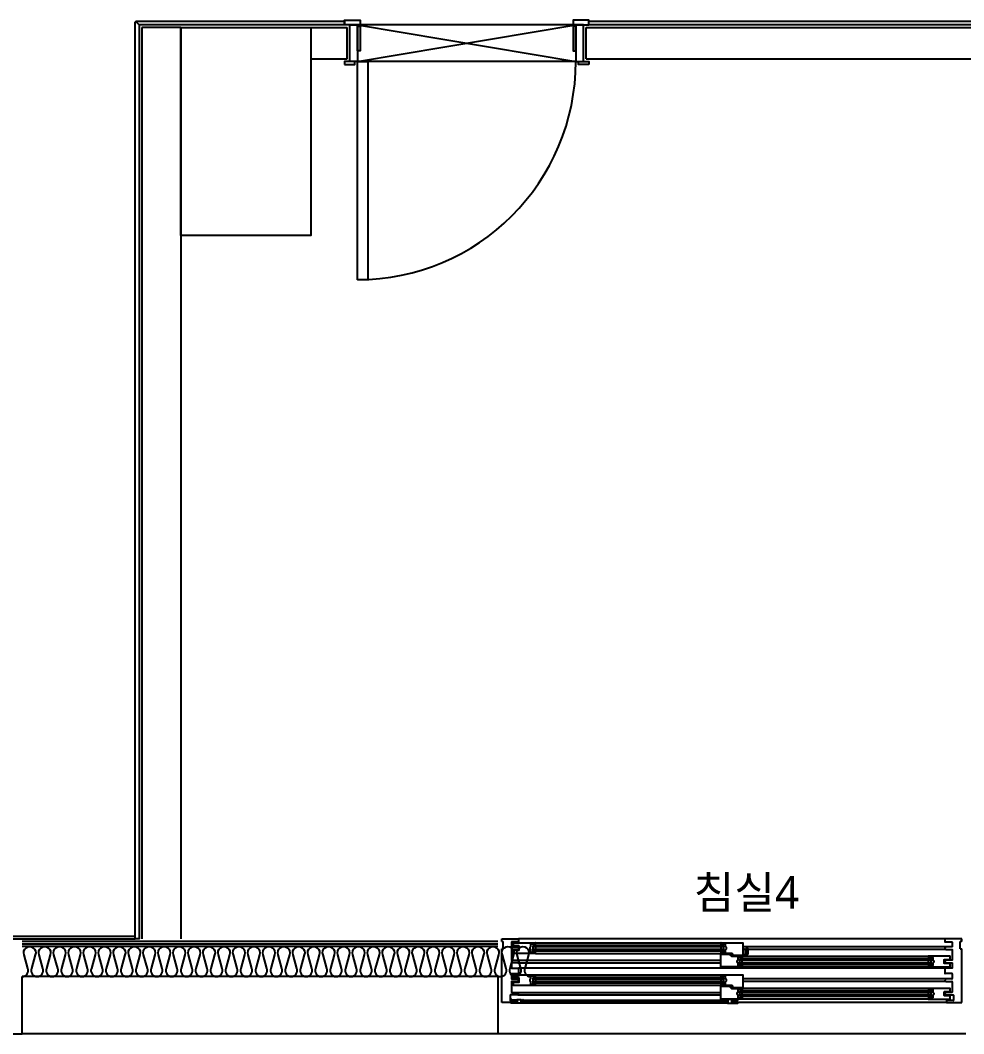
# Model space of a CAD drawing. Header units: millimetres. Extents: x -33000 to 294000, y 0 to 42408.
# Drawn here: x 221214 to 224844, y 11215 to 15113 of the extents above; entities that cross this region are included whole.
import ezdxf
from ezdxf.enums import TextEntityAlignment as Align

# ---------------------------------------------------------------- set-up
doc = ezdxf.new("R2010")
doc.units = ezdxf.units.MM
doc.header["$LTSCALE"] = 50
doc.layers.add('arch', color=8, linetype='Continuous')
doc.layers.add('실명', color=9, linetype='Continuous')
doc.styles.add('FORTELINE', font='malgun.ttf')

# ---------------------------------------------------------------- blocks, each defined once
blk = doc.blocks.new('XR-Unit-Plan$0$XREF-양산 평산동 공동주택-기준층평면도$0$vdf-245')
for p, q in [((34.5, 0), (24.5, 0)), ((-209.5, -7), (-209.5, -65)), ((-202.5, -6), (-208.5, -6)), ((-201.5, -32), (-201.5, -7)), ((-181.5, -33), (-200.5, -33)), ((-180.5, -3.5), (-180.5, -32)), ((-179.4, -3), (-180, -3)), ((-171, -3), (-171.6, -3)), ((-170.5, -27), (-170.5, -3.5)), ((-129.5, -28), (-169.5, -28)), ((-128.5, -3.5), (-128.5, -27)), ((-127.4, -3), (-128, -3)), ((-119, -3), (-119.6, -3)), ((-118.5, -27), (-118.5, -3.5)), ((-99, -28), (-117.5, -28)), ((-98, -27), (-98, -1)), ((23.5, -1), (23.5, -27)), ((35.5, -65), (35.5, -1)), ((-209.5, -65), (-2.5, -65)), ((-2.5, -59), (-2.5, -65)), ((-2.5, -59), (25.5, -59)), ((25.5, -65), (25.5, -59)), ((25.5, -65), (35.5, -65))]:
    blk.add_line(p, q)
for points in [[(-77.5, -27), (-77.5, -1, 0.414214), (-78.5, 0), (-97, 0)], [(-47, -27), (-47, -3.5, 0.414214), (-47.5, -3), (-48.1, -3, -0.341999), (-49.1, -2.2, 0.774597), (-54.9, -2.2, -0.341999), (-55.9, -3), (-56.5, -3, 0.414214), (-57, -3.5), (-57, -27, -0.414214), (-58, -28), (-76.5, -28, -0.414214), (-77.5, -27)], [(5, -27), (5, -3.5, 0.414214), (4.5, -3), (3.9, -3, -0.341999), (2.9, -2.2, 0.774597), (-2.9, -2.2, -0.341999), (-3.9, -3), (-4.5, -3, 0.414214), (-5, -3.5), (-5, -27)], [(-46, -28, -0.414214), (-47, -27)], [(-5, -27, -0.414214), (-6, -28), (-46, -28)], [(22.5, -28), (6, -28, -0.414214), (5, -27)]]:
    blk.add_lwpolyline(points, format="xyb")
for centre, radius, start, end in [((-175.5, -3), 3, 14.4775, 165.5225), ((-123.5, -3), 3, 14.4775, 165.5225), ((-97, -1), 1, 90, 180), ((24.5, -1), 1, 90, 180), ((34.5, -1), 1, 0, 90), ((-208.5, -7), 1, 90, 180), ((-202.5, -7), 1, 0, 90), ((-200.5, -32), 1, 180, 270), ((-181.5, -32), 1, 270, 0), ((-180, -3.5), 0.5, 90, 180), ((-179.4, -2), 1, 270, 345.5225), ((-171.6, -2), 1, 194.4775, 270), ((-171, -3.5), 0.5, 0, 90), ((-169.5, -27), 1, 180, 270), ((-129.5, -27), 1, 270, 0), ((-128, -3.5), 0.5, 90, 180.0003), ((-127.4, -2), 1, 270, 345.5225), ((-119.6, -2), 1, 194.4775, 270), ((-119, -3.5), 0.5, 0, 90), ((-117.5, -27), 1, 180, 270), ((-99, -27), 1, 270, 0), ((22.5, -27), 1, 270, 0)]:
    blk.add_arc(centre, radius, start, end)
blk = doc.blocks.new('XR-Unit-Plan$0$WG-민간-BPW_1800')
for p, q in [((15, 245), (79, 245)), ((15, 235), (15, 245)), ((15, 235), (21, 235)), ((21, 207), (21, 235)), ((1721, 245), (79, 245)), ((80, 244), (80, 234)), ((15, 0), (15, 207)), ((21, 207), (15, 207)), ((79, 233), (53, 233)), ((60, 218), (60, 229.5)), ((136.3, 198), (136.3, 220)), ((869.5, 220), (136.3, 220)), ((869.5, 214), (136.3, 214)), ((869.5, 204), (136.3, 204)), ((869.5, 198), (136.3, 198)), ((143, 222.6), (145.6, 220)), ((143, 195.4), (145.6, 198)), ((144.5, 230), (858, 230)), ((146.3, 204), (146.3, 214)), ((146.3, 204), (146.3, 214)), ((859.5, 222.6), (856.9, 220)), ((859.5, 195.4), (856.9, 198)), ((858, 230), (942, 230)), ((859.5, 229), (858, 229)), ((859.5, 222.5), (859.5, 229)), ((859.5, 204), (859.5, 214)), ((859.5, 204), (859.5, 214)), ((859.5, 190), (859.5, 196.5)), ((864.5, 222), (860, 222)), ((860, 197), (864.5, 197)), ((876, 225), (861, 225)), ((861, 225), (861, 224)), ((861, 195), (861, 194)), ((861.5, 223.5), (864.5, 223.5)), ((864.5, 195.5), (861.5, 195.5)), ((864.5, 223.5), (864.5, 222)), ((864.5, 197), (864.5, 195.5)), ((869.5, 198), (869.5, 220)), ((876.5, 213.8), (876.5, 224.5)), ((876.5, 194.5), (876.5, 204.2)), ((879.7, 211.6), (876.8, 213.4)), ((876.8, 204.6), (879.7, 206.4)), ((880, 206.8), (880, 211.2)), ((942.5, 229.5), (942.5, 181)), ((1723.5, 214.5), (942.5, 214.5)), ((953.4, 204.5), (954.7, 204.5)), ((954.7, 207.4), (954.7, 187.3)), ((960.9, 208.4), (955.7, 208.4)), ((958.9, 188.8), (961.8, 207.2)), ((961.9, 207.4), (961.9, 186.3)), ((1723.5, 204.5), (961.9, 204.5)), ((76.5, 162.5), (857.5, 162.5)), ((144.5, 189), (858, 189)), ((858, 190), (859.5, 190)), ((901.6, 189), (858, 189)), ((861, 194), (876, 194)), ((897, 181.9), (897, 182.1)), ((897.4, 182.5), (906, 183.5)), ((906, 180.5), (897.4, 181.4)), ((906, 185), (901.6, 189)), ((906, 183.5), (906, 185)), ((942, 180.5), (906, 180.5)), ((930.5, 146.5), (930.5, 168.5)), ((1667, 168.5), (930.5, 168.5)), ((1667, 162.5), (930.5, 162.5)), ((940.5, 171.1), (943.1, 168.5)), ((940.5, 152.5), (940.5, 162.5)), ((940.5, 152.5), (940.5, 162.5)), ((942, 178), (1655.5, 178)), ((961, 185.3), (953.4, 185)), ((954.7, 187.3), (954.7, 185)), ((954.7, 187.3), (957, 187.3)), ((1657, 171.1), (1654.4, 168.5)), ((1657, 152.5), (1657, 162.5)), ((1657, 152.5), (1657, 162.5)), ((1667, 146.5), (1667, 168.5)), ((1740, 166), (1740, 177.5)), ((76.5, 152.5), (857.5, 152.5)), ((1721, 132), (79, 132)), ((1667, 152.5), (930.5, 152.5)), ((1667, 146.5), (930.5, 146.5)), ((940.5, 143.9), (943.1, 146.5)), ((1655.5, 137), (942, 137)), ((1657, 143.9), (1654.4, 146.5)), ((52, 110.5), (52, 92)), ((52, 80), (52, 40)), ((53, 111.5), (79, 111.5)), ((53, 91), (76.5, 91)), ((76.5, 81), (53, 81)), ((77, 90.5), (77, 89.9)), ((77, 82.1), (77, 81.5)), ((136.3, 74.5), (136.3, 96.5)), ((869.5, 96.5), (136.3, 96.5)), ((869.5, 90.5), (136.3, 90.5)), ((869.5, 80.5), (136.3, 80.5)), ((143, 99.1), (145.6, 96.5)), ((144.5, 106.5), (858, 106.5)), ((146.3, 80.5), (146.3, 90.5)), ((146.3, 80.5), (146.3, 90.5)), ((859.5, 99.1), (856.9, 96.5)), ((858, 106.5), (942, 106.5)), ((859.5, 105.5), (858, 105.5)), ((859.5, 99), (859.5, 105.5)), ((859.5, 80.5), (859.5, 90.5)), ((859.5, 80.5), (859.5, 90.5)), ((864.5, 98.5), (860, 98.5)), ((876, 101.5), (861, 101.5)), ((861, 101.5), (861, 100.5)), ((861.5, 100), (864.5, 100)), ((864.5, 100), (864.5, 98.5)), ((869.5, 74.5), (869.5, 96.5)), ((876.5, 90.3), (876.5, 101)), ((876.5, 71), (876.5, 80.7)), ((879.7, 88.1), (876.8, 89.9)), ((876.8, 81.1), (879.7, 82.9)), ((880, 83.3), (880, 87.7)), ((942.5, 106), (942.5, 57.5)), ((1723.5, 91), (942.5, 91)), ((1723.5, 81), (942.5, 81)), ((53, 39), (76.5, 39)), ((76.5, 39), (857.5, 39)), ((869.5, 74.5), (136.3, 74.5)), ((143, 71.9), (145.6, 74.5)), ((858, 65.5), (144.5, 65.5)), ((859.5, 71.9), (856.9, 74.5)), ((858, 66.5), (859.5, 66.5)), ((901.6, 65.5), (858, 65.5)), ((859.5, 66.5), (859.5, 73)), ((860, 73.5), (864.5, 73.5)), ((861, 71.5), (861, 70.5)), ((861, 70.5), (876, 70.5)), ((864.5, 72), (861.5, 72)), ((864.5, 73.5), (864.5, 72)), ((897, 58.4), (897, 58.6)), ((897.4, 59), (906, 60)), ((906, 57), (897.4, 57.9)), ((906, 61.5), (901.6, 65.5)), ((906, 60), (906, 61.5)), ((942, 57), (906, 57)), ((930.5, 23), (930.5, 45)), ((1667, 45), (930.5, 45)), ((1667, 39), (930.5, 39)), ((940.5, 47.6), (943.1, 45)), ((940.5, 29), (940.5, 39)), ((1655.5, 54.5), (942, 54.5)), ((1657, 47.6), (1654.4, 45)), ((1657, 29), (1657, 39)), ((1667, 23), (1667, 45)), ((73, 0), (15, 0)), ((47, 28), (47, 9)), ((76.5, 29), (48, 29)), ((48, 8), (73, 8)), ((51, 9.5), (51, 11.5)), ((51.5, 12), (53.5, 12)), ((73.5, 9), (51.5, 9)), ((53.5, 11.2), (52, 11.2)), ((52, 11.2), (52, 10)), ((52, 10), (73.5, 10)), ((53.5, 12), (53.5, 11.2)), ((74, 10.5), (74, 11.5)), ((74, -0.5), (74, 8.5)), ((74, 7), (74, 1)), ((74.5, 12), (88, 12)), ((76.5, 29), (857.5, 29)), ((77, 38.5), (77, 37.9)), ((77, 30.1), (77, 29.5)), ((89, 11), (89, 5.5)), ((96.5, 8), (89, 8)), ((89, 3.5), (89, -1)), ((89.5, 5), (96, 5)), ((96, 4), (89.5, 4)), ((96.5, 5.5), (96.5, 9.5)), ((96.5, -1), (96.5, 3.5)), ((97.5, 9.5), (97.5, -1)), ((876.9, 8), (97.5, 8)), ((876.9, 0), (97.5, 0)), ((876.9, 9.5), (876.9, -1)), ((877.9, 5.5), (877.9, 9.5)), ((885.4, 8), (877.9, 8)), ((877.9, -1), (877.9, 3.5)), ((884.9, 5), (878.4, 5)), ((878.4, 4), (884.9, 4)), ((885.4, 11), (885.4, 5.5)), ((885.4, 3.5), (885.4, -1)), ((899.9, 12), (886.4, 12)), ((900.4, 10.5), (900.4, 11.5)), ((900.4, -0.5), (900.4, 8.5)), ((1727, 0), (900.4, 0)), ((922.4, 10), (900.9, 10)), ((900.9, 9), (922.9, 9)), ((922.9, 12), (920.9, 12)), ((920.9, 12), (920.9, 11.2)), ((920.9, 11.2), (922.4, 11.2)), ((922.4, 11.2), (922.4, 10)), ((923.4, 9.5), (923.4, 11.5)), ((1667, 29), (930.5, 29)), ((1667, 23), (930.5, 23)), ((940.5, 20.4), (943.1, 23)), ((1655.5, 13.5), (942, 13.5)), ((1657, 20.4), (1654.4, 23)), ((51.5, -1), (73.5, -1)), ((90, -2), (51.5, -2)), ((89, -1), (90, -1)), ((881.5, -2), (93, -2)), ((96, -1), (96.5, -1)), ((96.5, -2), (96, -2)), ((878.4, -1), (877.9, -1)), ((877.9, -2), (878.4, -2)), ((885.4, -1), (884.4, -1)), ((884.4, -2), (922.9, -2)), ((922.9, -1), (900.9, -1))]:
    blk.add_line(p, q)
for points in [[(52, 232), (52, 215.5, 0.414214), (53, 214.5)], [(53, 204.5, 0.414214), (52, 203.5), (52, 163.5)], [(53, 214.5), (76.5, 214.5, -0.414214), (77, 214), (77, 213.4, 0.341999), (77.8, 212.4, -0.774597), (77.8, 206.6, 0.341999), (77, 205.6), (77, 205, -0.414214), (76.5, 204.5), (53, 204.5)], [(60, 229), (60, 229.5, -0.414214), (60.5, 230)], [(60.5, 217.5, -0.414214), (60, 218)], [(60, 189.5), (60, 201, -0.414214), (60.5, 201.5)], [(60.5, 201.5), (81.3, 201.5, 0.414214), (82.3, 202.5), (82.3, 216.5, 0.414214), (81.3, 217.5), (60.5, 217.5)], [(143, 229), (143, 222.5, -0.414214), (142.5, 222), (138, 222), (138, 223.5), (141, 223.5, 0.414214), (141.5, 224), (141.5, 225), (126.5, 225, 0.414214), (126, 224.5), (126, 214.3, -0.269143), (125.7, 213.9), (122.8, 212.1, 0.269143), (122.5, 211.7), (122.5, 207.3, 0.269143), (122.8, 206.9), (125.7, 205.1, -0.269143), (126, 204.7), (126, 194.5, 0.414214), (126.5, 194), (141.5, 194), (141.5, 195, 0.414214), (141, 195.5), (138, 195.5), (138, 197), (142.5, 197, -0.414214), (143, 196.5), (143, 190)], [(144.5, 230, -0.414214), (145, 229.5, -0.414214), (144.5, 229), (143, 229)], [(52, 163.5, 0.414214), (53, 162.5)], [(53, 162.5), (76.5, 162.5, -0.414214), (77, 162), (77, 161.4, 0.341999), (77.8, 160.4, -0.774597), (77.8, 154.6, 0.341999), (77, 153.6), (77, 153, -0.414214), (76.5, 152.5), (53, 152.5, 0.414214), (52, 151.5), (52, 133, 0.414214), (53, 132)], [(60.5, 189, -0.414214), (60, 189.5)], [(143, 190), (144.5, 190, -1), (144.5, 189)], [(940.5, 144.5), (940.5, 138), (942, 138, -1), (942, 137), (858, 137, -0.414214), (857.5, 137.5), (857.5, 186, -0.414214), (858, 186.5), (894, 186.5), (902.6, 185.6, -0.382193), (903, 185.1), (903, 184.9, -0.382131), (902.6, 184.5), (894, 183.5), (894, 182), (898.5, 178), (942, 178, -0.414214), (942.5, 177.5, -0.414214), (942, 177), (940.5, 177), (940.5, 170.5)], [(940.5, 170.5, -0.414214), (940, 170), (935.5, 170), (935.5, 171.5), (938.5, 171.5, 0.414214), (939, 172), (939, 173), (924, 173, 0.414214), (923.5, 172.5), (923.5, 162.8, -0.269143), (923.2, 162.4), (920.3, 160.6, 0.269143), (920, 160.2), (920, 155.8, 0.269143), (920.3, 155.4), (923.2, 153.6, -0.269143), (923.5, 153.2), (923.5, 142.5, 0.414214), (924, 142), (939, 142), (939, 143, 0.414214), (938.5, 143.5), (935.5, 143.5), (935.5, 145), (940, 145, -0.414214), (940.5, 144.5)], [(1739.5, 178), (1655.5, 178, 0.414214), (1655, 177.5, 0.414214), (1655.5, 177), (1657, 177)], [(1657, 177), (1657, 170.5, 0.414214), (1657.5, 170), (1662, 170), (1662, 171.5), (1659, 171.5, -0.414214), (1658.5, 172), (1658.5, 173), (1673.5, 173, -0.414214), (1674, 172.5), (1674, 162.3, 0.269143), (1674.3, 161.9), (1677.2, 160.1, -0.269143), (1677.5, 159.7), (1677.5, 155.3, -0.269143), (1677.2, 154.9), (1674.3, 153.1, 0.269143), (1674, 152.7), (1674, 142.5, -0.414214), (1673.5, 142), (1658.5, 142), (1658.5, 143, -0.414214), (1659, 143.5), (1662, 143.5), (1662, 145), (1657.5, 145, 0.414214), (1657, 144.5)], [(1739.5, 149.5), (1718.7, 149.5, -0.414214), (1717.7, 150.5), (1717.7, 164.5, -0.414214), (1718.7, 165.5), (1739.5, 165.5)], [(1740, 177.5, 0.414214), (1739.5, 178)], [(1739.5, 165.5, 0.414214), (1740, 166)], [(53, 132), (79, 132, -0.414214), (80, 131), (80, 112.5)], [(1657, 144.5), (1657, 138), (1655.5, 138, 1), (1655.5, 137)], [(1740, 137.5), (1740, 149, 0.414214), (1739.5, 149.5)], [(1739.5, 137, 0.414214), (1740, 137.5)], [(60, 94.5), (60, 106, -0.414214), (60.5, 106.5)], [(60.5, 94, -0.414214), (60, 94.5)], [(60, 66), (60, 77.5, -0.414214), (60.5, 78)], [(60.5, 78), (81.3, 78, 0.414214), (82.3, 79), (82.3, 93, 0.414214), (81.3, 94), (60.5, 94)], [(143, 105.5), (143, 99, -0.414214), (142.5, 98.5), (138, 98.5), (138, 100), (141, 100, 0.414214), (141.5, 100.5), (141.5, 101.5), (126.5, 101.5, 0.414214), (126, 101), (126, 90.8, -0.269143), (125.7, 90.4), (122.8, 88.6, 0.269143), (122.5, 88.2), (122.5, 83.8, 0.269143), (122.8, 83.4), (125.7, 81.6, -0.269143), (126, 81.2), (126, 71, 0.414214), (126.5, 70.5), (141.5, 70.5), (141.5, 71.5, 0.414214), (141, 72), (138, 72), (138, 73.5), (142.5, 73.5, -0.414214), (143, 73), (143, 66.5)], [(144.5, 106.5, -0.414214), (145, 106, -0.414214), (144.5, 105.5), (143, 105.5)], [(60.5, 65.5, -0.414214), (60, 66)], [(143, 66.5), (144.5, 66.5, -1), (144.5, 65.5)], [(940.5, 21), (940.5, 14.5), (942, 14.5, -1), (942, 13.5), (858, 13.5, -0.414214), (857.5, 14), (857.5, 62.5, -0.414214), (858, 63), (894, 63), (902.6, 62.1, -0.382193), (903, 61.6), (903, 61.4, -0.382131), (902.6, 61), (894, 60), (894, 58.5), (898.5, 54.5), (942, 54.5, -0.414214), (942.5, 54, -0.414214), (942, 53.5), (940.5, 53.5), (940.5, 50), (940, 49.5), (940.5, 49), (940.5, 47, -0.414214), (940, 46.5), (935.5, 46.5), (935.5, 48), (938.5, 48, 0.414214), (939, 48.5), (939, 49.5), (924, 49.5, 0.414214), (923.5, 49), (923.5, 39.3, -0.269143), (923.2, 38.9), (920.3, 37.1, 0.269143), (920, 36.7), (920, 32.3, 0.269143), (920.3, 31.9), (923.2, 30.1, -0.269143), (923.5, 29.7), (923.5, 19, 0.414214), (924, 18.5), (939, 18.5), (939, 19.5, 0.414214), (938.5, 20), (935.5, 20), (935.5, 21.5), (940, 21.5, -0.414214), (940.5, 21)], [(1655.5, 54.5, 0.414214), (1655, 54, 0.414214), (1655.5, 53.5), (1657, 53.5)], [(1657, 53.5), (1657, 47, 0.414214), (1657.5, 46.5), (1662, 46.5), (1662, 48), (1659, 48, -0.414214), (1658.5, 48.5), (1658.5, 49.5), (1673.5, 49.5, -0.414214), (1674, 49), (1674, 38.8, 0.269143), (1674.3, 38.4), (1677.2, 36.6, -0.269143), (1677.5, 36.2), (1677.5, 31.8, -0.269143), (1677.2, 31.4), (1674.3, 29.6, 0.269143), (1674, 29.2), (1674, 19, -0.414214), (1673.5, 18.5), (1658.5, 18.5), (1658.5, 19.5, -0.414214), (1659, 20), (1662, 20), (1662, 21.5), (1657.5, 21.5, 0.414214), (1657, 21), (1657, 14.5)], [(1739.5, 26), (1718.7, 26, -0.414214), (1717.7, 27), (1717.7, 41, -0.414214), (1718.7, 42), (1739.5, 42)], [(1740, 54, 0.414214), (1739.5, 54.5)], [(1739.5, 42, 0.414214), (1740, 42.5), (1740, 54)], [(1657, 14.5), (1655.5, 14.5, 1), (1655.5, 13.5)], [(1740, 14), (1740, 25.5, 0.414214), (1739.5, 26)], [(1739.5, 13.5, 0.414214), (1740, 14)]]:
    blk.add_lwpolyline(points, format="xyb")
for points in [[(60.5, 230), (144.5, 230)], [(942.5, 208.5), (953.4, 204.5), (953.4, 185), (945.1, 183.6)], [(942.5, 181.5), (945.1, 181.5), (945.1, 204.2), (942.5, 204.2)], [(144.5, 189), (60.5, 189)], [(1655.5, 137), (1739.5, 137)], [(60.5, 106.5), (144.5, 106.5)], [(144.5, 65.5), (60.5, 65.5)], [(1739.5, 54.5), (1655.5, 54.5)], [(1655.5, 13.5), (1739.5, 13.5)]]:
    blk.add_lwpolyline(points)
for centre in [(93, 1), (881.5, 1)]:
    blk.add_circle(centre, 3)
for centre, radius, start, end in [((79, 244), 1, 0, 90), ((79, 234), 1, 270, 0), ((53, 232), 1, 90, 180), ((858, 229.5), 0.5, 90, 270), ((860, 222.5), 0.5, 180, 270), ((860, 196.5), 0.5, 90, 180), ((861.5, 224), 0.5, 180, 270), ((861.5, 195), 0.5, 90, 180), ((876, 224.5), 0.5, 0, 90), ((877, 213.8), 0.5, 180, 240.2551), ((877, 204.2), 0.5, 119.7449, 180), ((879.5, 211.2), 0.5, 0, 60.2551), ((879.5, 206.8), 0.5, 299.7449, 360), ((942, 229.5), 0.5, 0, 90), ((955.7, 207.4), 1, 90, 180.0858), ((960.8, 207.4), 1, 351.0635, 90), ((960.9, 207.4), 1, 0, 90), ((858, 189.5), 0.5, 90, 270), ((876, 194.5), 0.5, 270, 0), ((897.5, 182.1), 0.5, 96.3464, 180), ((897.5, 181.9), 0.5, 180, 263.666), ((942, 181), 0.5, 270, 0), ((957, 189.2), 1.88, 270, 348.8801), ((960.9, 186.3), 1, 272.2775, 0), ((53, 110.5), 1, 90, 180), ((53, 92), 1, 180, 270), ((53, 80), 1, 90, 180), ((76.5, 90.5), 0.5, 0, 90), ((76.5, 81.5), 0.5, 269.9997, 0), ((78, 89.9), 1, 180, 255.5225), ((78, 82.1), 1, 104.4775, 180), ((77, 86), 3, 284.4775, 75.5225), ((79, 112.5), 1, 270, 0), ((858, 106), 0.5, 90, 270), ((860, 99), 0.5, 180, 270), ((861.5, 100.5), 0.5, 180, 270), ((876, 101), 0.5, 0, 90), ((877, 90.3), 0.5, 180, 240.2551), ((877, 80.7), 0.5, 119.7449, 180), ((879.5, 87.7), 0.5, 0, 60.2551), ((879.5, 83.3), 0.5, 299.7449, 360), ((942, 106), 0.5, 0, 90), ((53, 40), 1, 180, 270), ((76.5, 38.5), 0.5, 0, 90), ((858, 66), 0.5, 90, 270), ((860, 73), 0.5, 90, 180), ((861.5, 71.5), 0.5, 90, 180), ((876, 71), 0.5, 270, 0), ((897.5, 58.6), 0.5, 96.3464, 180), ((897.5, 58.4), 0.5, 180, 263.666), ((942, 57.5), 0.5, 270, 0), ((48, 28), 1, 90, 180), ((48, 9), 1, 180, 270), ((51.5, 11.5), 0.5, 90, 180), ((51.5, 9.5), 0.5, 180, 270), ((73, 7), 1, 0, 90), ((73, 1), 1, 270, 0), ((73.5, 10.5), 0.5, 270, 0), ((73.5, 8.5), 0.5, 0, 90), ((74.5, 11.5), 0.5, 90, 180), ((76.5, 29.5), 0.5, 270, 0), ((78, 37.9), 1, 180, 255.5225), ((78, 30.1), 1, 104.4775, 180), ((77, 34), 3, 284.4775, 75.5225), ((88, 11), 1, 0, 90), ((89.5, 5.5), 0.5, 180, 270), ((89.5, 3.5), 0.5, 90, 180), ((96, 5.5), 0.5, 270, 0), ((96, 3.5), 0.5, 0, 90), ((97, 9.5), 0.5, 0, 180), ((877.4, 9.5), 0.5, 0, 180), ((878.4, 5.5), 0.5, 180, 270), ((878.4, 3.5), 0.5, 90, 180), ((884.9, 5.5), 0.5, 270, 0), ((884.9, 3.5), 0.5, 0, 90), ((886.4, 11), 1, 90, 180), ((899.9, 11.5), 0.5, 0, 90), ((900.9, 10.5), 0.5, 180, 270), ((900.9, 8.5), 0.5, 90, 180), ((922.9, 11.5), 0.5, 0, 90), ((922.9, 9.5), 0.5, 270, 0), ((51.5, -1.5), 0.5, 90, 270), ((73.5, -0.5), 0.5, 270, 0), ((90, -1.5), 0.5, 270, 90), ((96, -1.5), 0.5, 90, 270), ((96.5, -1), 1, 270, 0), ((877.9, -1), 1, 180, 270), ((878.4, -1.5), 0.5, 270, 90), ((884.4, -1.5), 0.5, 90, 270), ((900.9, -0.5), 0.5, 180, 270), ((922.9, -1.5), 0.5, 270, 90)]:
    blk.add_arc(centre, radius, start, end)
at = {"rotation": 90}
blk.add_blockref('XR-Unit-Plan$0$XREF-양산 평산동 공동주택-기준층평면도$0$vdf-245', (1720, 209.5), dxfattribs=at)

msp = doc.modelspace()

# ---------------------------------------------------------------- linework, layer by layer
at = {"layer": 'arch', "ltscale": 25}
for p, q in [((221681.2, 15084.6), (221681.2, 11579.6)), ((221831.2, 15084.6), (221681.2, 15084.6)), ((221831.2, 15084.6), (221831.2, 11579.6)), ((222331.2, 15084.6), (222471.2, 15084.6)), ((222471.2, 14964.6), (222471.2, 15084.6)), ((223391.2, 14964.6), (223391.2, 15084.6)), ((223391.2, 15084.6), (225441.2, 15084.6)), ((222331.2, 14964.6), (222471.2, 14964.6)), ((223391.2, 14964.6), (225441.2, 14964.6)), ((223051.2, 11569.6), (221221.2, 11569.6)), ((223051.2, 11559.6), (221221.2, 11559.6)), ((223051.2, 11549.6), (221221.2, 11549.6)), ((223051.2, 11434.6), (221221.2, 11434.6)), ((221221.2, 11214.6), (221221.2, 11434.6)), ((223051.2, 11434.6), (223051.2, 11214.6)), ((217021.2, 11214.6), (221221.2, 11214.6)), ((223051.2, 11214.6), (221221.2, 11214.6)), ((224851.2, 11214.6), (223051.2, 11214.6))]:
    msp.add_line(p, q, dxfattribs=at)
for points in [[(221656.2, 15106.6), (221659.2, 15106.6), (221659.2, 15109.6), (222461.2, 15109.6), (222461.2, 15094.6), (221671.2, 15094.6), (221659.2, 15106.6), (221671.2, 15094.6), (221671.2, 11579.6), (221656.2, 11579.6), (221656.2, 15106.6)], [(222511.2, 15094.6), (222516.2, 15094.6), (222516.2, 15089.6), (222521.2, 15089.6), (222521.2, 14994.6), (222511.2, 14994.6), (222511.2, 15094.6)], [(223351.2, 15094.6), (223346.2, 15094.6), (223346.2, 15089.6), (223341.2, 15089.6), (223341.2, 14994.6), (223351.2, 14994.6), (223351.2, 15094.6)]]:
    msp.add_lwpolyline(points, dxfattribs=at)
for points in [[(222461.2, 15094.6), (222461.2, 15112.6), (222521.2, 15112.6), (222521.2, 15094.6)], [(222511.2, 14954.6), (222481.2, 14954.6), (222481.2, 15094.6), (222511.2, 15094.6)], [(223351.2, 15094.6), (222511.2, 15094.6), (223351.2, 14954.6), (222511.2, 14954.6)], [(223401.2, 15094.6), (223401.2, 15112.6), (223341.2, 15112.6), (223341.2, 15094.6)], [(223351.2, 14954.6), (223381.2, 14954.6), (223381.2, 15094.6), (223351.2, 15094.6)], [(223401.2, 15094.6), (223401.2, 15109.6), (232331.2, 15109.6), (232331.2, 15094.6)], [(221831.2, 15084.6), (222331.2, 15084.6), (222331.2, 14284.6), (221831.2, 14284.6)], [(222461.2, 14942.6), (222501.2, 14942.6), (222501.2, 14954.6), (222461.2, 14954.6)], [(222511.2, 14114.6), (222511.2, 14954.6), (222551.2, 14954.6), (222551.2, 14114.6)], [(223401.2, 14942.6), (223361.2, 14942.6), (223361.2, 14954.6), (223401.2, 14954.6)], [(221656.2, 11579.6), (221656.2, 11588.6), (216586.2, 11588.6), (216586.2, 11579.6)]]:
    msp.add_lwpolyline(points, close=True, dxfattribs=at)
msp.add_lwpolyline([(221221.2, 11434.6, 0.524856), (221242.7, 11465.8), (221228.5, 11518.4, -1.449198), (221271.5, 11518.4), (221257.2, 11465.8, 0.524856), (221278.7, 11434.6, 0.524856), (221300.2, 11465.8), (221286, 11518.4, -1.449198), (221329, 11518.4), (221314.7, 11465.8, 0.524856), (221336.2, 11434.6, 0.524856), (221357.7, 11465.8), (221343.5, 11518.4, -1.449198), (221386.5, 11518.4), (221372.2, 11465.8, 0.524856), (221393.7, 11434.6, 0.524856), (221415.2, 11465.8), (221401, 11518.4, -1.449198), (221444, 11518.4), (221429.7, 11465.8, 0.524856), (221451.2, 11434.6, 0.524856), (221472.7, 11465.8), (221458.5, 11518.4, -1.449198), (221501.5, 11518.4), (221487.2, 11465.8, 0.524856), (221508.7, 11434.6, 0.524856), (221530.2, 11465.8), (221516, 11518.4, -1.449198), (221559, 11518.4), (221544.7, 11465.8, 0.524856), (221566.2, 11434.6, 0.524856), (221587.7, 11465.8), (221573.5, 11518.4, -1.449198), (221616.5, 11518.4), (221602.2, 11465.8, 0.524856), (221623.7, 11434.6, 0.524856), (221645.2, 11465.8), (221631, 11518.4, -1.449198), (221674, 11518.4), (221659.7, 11465.8, 0.524856), (221681.2, 11434.6, 0.524856), (221702.7, 11465.8), (221688.5, 11518.4, -1.449198), (221731.5, 11518.4), (221717.2, 11465.8, 0.524856), (221738.7, 11434.6, 0.524856), (221760.2, 11465.8), (221746, 11518.4, -1.449198), (221789, 11518.4), (221774.7, 11465.8, 0.524856), (221796.2, 11434.6, 0.524856), (221817.7, 11465.8), (221803.5, 11518.4, -1.449198), (221846.5, 11518.4), (221832.2, 11465.8, 0.524856), (221853.7, 11434.6, 0.524856), (221875.2, 11465.8), (221861, 11518.4, -1.449198), (221904, 11518.4), (221889.7, 11465.8, 0.524856), (221911.2, 11434.6, 0.524856), (221932.7, 11465.8), (221918.5, 11518.4, -1.449198), (221961.5, 11518.4), (221947.2, 11465.8, 0.524856), (221968.7, 11434.6, 0.524856), (221990.2, 11465.8), (221976, 11518.4, -1.449198), (222019, 11518.4), (222004.7, 11465.8, 0.524856), (222026.2, 11434.6, 0.524856), (222047.7, 11465.8), (222033.5, 11518.4, -1.449198), (222076.5, 11518.4), (222062.2, 11465.8, 0.524856), (222083.7, 11434.6, 0.524856), (222105.2, 11465.8), (222091, 11518.4, -1.449198), (222134, 11518.4), (222119.7, 11465.8, 0.524856), (222141.2, 11434.6, 0.524856), (222162.7, 11465.8), (222148.5, 11518.4, -1.449198), (222191.5, 11518.4), (222177.2, 11465.8, 0.524856), (222198.7, 11434.6, 0.524856), (222220.2, 11465.8), (222206, 11518.4, -1.449198), (222249, 11518.4), (222234.7, 11465.8, 0.524856), (222256.2, 11434.6, 0.524856), (222277.7, 11465.8), (222263.5, 11518.4, -1.449198), (222306.5, 11518.4), (222292.2, 11465.8, 0.524856), (222313.7, 11434.6, 0.524856), (222335.2, 11465.8), (222321, 11518.4, -1.449198), (222364, 11518.4), (222349.7, 11465.8, 0.524856), (222371.2, 11434.6, 0.524856), (222392.7, 11465.8), (222378.5, 11518.4, -1.449198), (222421.5, 11518.4), (222407.2, 11465.8, 0.524856), (222428.7, 11434.6, 0.524856), (222450.2, 11465.8), (222436, 11518.4, -1.449198), (222479, 11518.4), (222464.7, 11465.8, 0.524856), (222486.2, 11434.6, 0.524856), (222507.7, 11465.8), (222493.5, 11518.4, -1.449198), (222536.5, 11518.4), (222522.2, 11465.8, 0.524856), (222543.7, 11434.6, 0.524856), (222565.2, 11465.8), (222551, 11518.4, -1.449198), (222594, 11518.4), (222579.7, 11465.8, 0.524856), (222601.2, 11434.6, 0.524856), (222622.7, 11465.8), (222608.5, 11518.4, -1.449198), (222651.5, 11518.4), (222637.2, 11465.8, 0.524856), (222658.7, 11434.6, 0.524856), (222680.2, 11465.8), (222666, 11518.4, -1.449198), (222709, 11518.4), (222694.7, 11465.8, 0.524856), (222716.2, 11434.6, 0.524856), (222737.7, 11465.8), (222723.5, 11518.4, -1.449198), (222766.5, 11518.4), (222752.2, 11465.8, 0.524856), (222773.7, 11434.6, 0.524856), (222795.2, 11465.8), (222781, 11518.4, -1.449198), (222824, 11518.4), (222809.7, 11465.8, 0.524856), (222831.2, 11434.6, 0.524856), (222852.7, 11465.8), (222838.5, 11518.4, -1.449198), (222881.5, 11518.4), (222867.2, 11465.8, 0.524856), (222888.7, 11434.6, 0.524856), (222910.2, 11465.8), (222896, 11518.4, -1.449198), (222939, 11518.4), (222924.7, 11465.8, 0.524856), (222946.2, 11434.6, 0.524856), (222967.7, 11465.8), (222953.5, 11518.4, -1.449198), (222996.5, 11518.4), (222982.2, 11465.8, 0.524856), (223003.7, 11434.6, 0.524856), (223025.2, 11465.8), (223011, 11518.4, -1.449198), (223054, 11518.4), (223039.7, 11465.8, 0.524856), (223061.2, 11434.6, 0.524856), (223082.7, 11465.8), (223068.5, 11518.4, -1.449198), (223111.5, 11518.4), (223097.2, 11465.8, 0.524856), (223118.7, 11434.6, 0.524856), (223140.2, 11465.8), (223126, 11518.4, -1.449198), (223169, 11518.4), (223154.7, 11465.8, 0.524856), (223176.2, 11434.6)], format="xyb", dxfattribs=at)
msp.add_arc((222511.2, 14954.6), 840, 270, 0, dxfattribs=at)

# ---------------------------------------------------------------- block references
msp.add_blockref('XR-Unit-Plan$0$WG-민간-BPW_1800', (223051.2, 11334.6), dxfattribs=at)

# ---------------------------------------------------------------- texts
at = {"layer": '실명', "ltscale": 25, "style": 'FORTELINE'}
msp.add_text('침실4', height=125, dxfattribs=at).set_placement((224007.6, 11757.8), align=Align.MIDDLE_CENTER)

doc.saveas('drawing.dxf')
